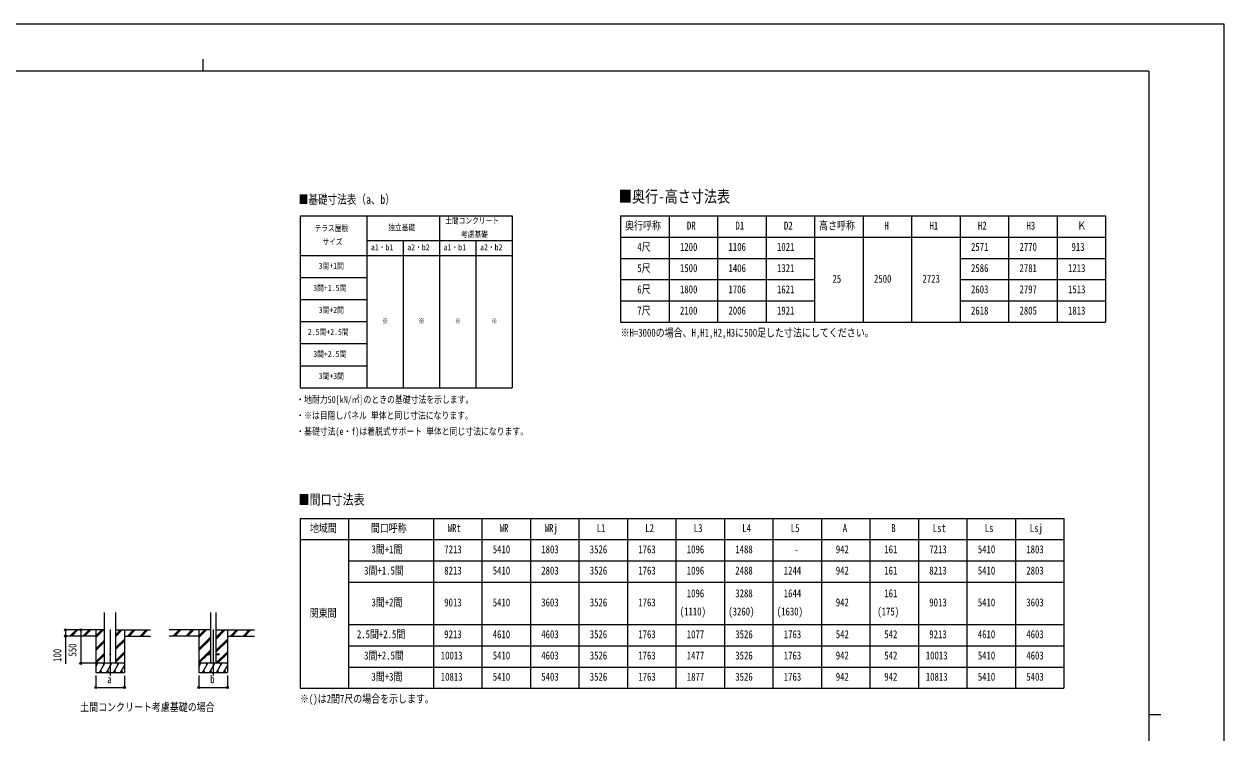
# Model space of a CAD drawing. Units: millimetres, scale not verified. Extents: x -16820 to 16820, y -11881 to 11886.
# Drawn here: x -2972 to 16820, y 199 to 11886 of the extents above; entities that cross this region are included whole.
import ezdxf
from ezdxf.enums import TextEntityAlignment as Align

# ---------------------------------------------------------------- set-up
doc = ezdxf.new("R2010")
doc.units = ezdxf.units.MM
doc.header["$LTSCALE"] = 40
doc.layers.add('0-1_TABLE1', color=7, linetype='Continuous', lineweight=18)
for name, color, linetype in [('0-2_USER1', 3, 'Continuous'), ('0-4_YKK_12', 2, 'Continuous'), ('0-6_YKK_A1', 4, 'Continuous'), ('0-7_YKK_D', 6, 'Continuous'), ('0-8_YKK_ZWAK', 7, 'Continuous')]:
    doc.layers.add(name, color=color, linetype=linetype)
doc.styles.add('ＭＳ ゴシック', font='')
doc.styles.get('ＭＳ ゴシック').set_extended_font_data('MS Gothic')

msp = doc.modelspace()

# ---------------------------------------------------------------- linework, layer by layer
at = {"layer": '0-1_TABLE1'}
for p, q in [((1580.08, 8722.27), (5080.08, 8722.27)), ((1580.08, 8722.27), (1580.08, 5891.27)), ((2680.08, 8722.27), (2680.08, 5891.27)), ((3880.08, 8722.27), (3880.08, 5891.27)), ((5080.08, 8722.27), (5080.08, 5891.27)), ((6867.74, 8722.27), (14867.74, 8722.27)), ((6867.74, 8722.27), (6867.74, 6972.27)), ((7667.74, 8722.27), (7667.74, 6972.27)), ((8467.74, 8722.27), (8467.74, 6972.27)), ((9267.74, 8722.27), (9267.74, 6972.27)), ((10067.74, 8722.27), (10067.74, 6972.27)), ((10867.74, 8722.27), (10867.74, 6972.27)), ((11667.74, 8722.27), (11667.74, 6972.27)), ((12467.74, 8722.27), (12467.74, 6972.27)), ((13267.74, 8722.27), (13267.74, 6972.27)), ((14067.74, 8722.27), (14067.74, 6972.27)), ((14867.74, 8722.27), (14867.74, 6972.27)), ((2680.08, 8319.27), (5080.08, 8319.27)), ((3280.08, 8319.27), (3280.08, 5891.27)), ((4480.08, 8319.27), (4480.08, 5891.27)), ((6867.74, 8372.27), (14867.74, 8372.27)), ((1580.08, 8069.27), (5080.08, 8069.27)), ((6867.74, 8022.27), (10067.74, 8022.27)), ((12467.74, 8022.27), (14867.74, 8022.27)), ((1580.08, 7706.27), (2680.08, 7706.27)), ((6867.74, 7672.27), (10067.74, 7672.27)), ((12467.74, 7672.27), (14867.74, 7672.27)), ((1580.08, 7343.27), (2680.08, 7343.27)), ((6867.74, 7322.27), (10067.74, 7322.27)), ((12467.74, 7322.27), (14867.74, 7322.27)), ((1580.08, 6980.27), (2680.08, 6980.27)), ((6867.74, 6972.27), (14867.74, 6972.27)), ((1580.08, 6617.27), (2680.08, 6617.27)), ((1580.08, 6254.27), (2680.08, 6254.27)), ((1580.08, 5891.27), (5080.08, 5891.27)), ((1580.08, 3736.51), (14180.08, 3736.51)), ((1580.08, 3736.51), (1580.08, 936.51)), ((2380.08, 3736.51), (2380.08, 936.51)), ((3780.08, 3736.51), (3780.08, 936.51)), ((4580.08, 3736.51), (4580.08, 936.51)), ((5380.08, 3736.51), (5380.08, 936.51)), ((6180.08, 3736.51), (6180.08, 936.51)), ((6980.08, 3736.51), (6980.08, 936.51)), ((7780.08, 3736.51), (7780.08, 936.51)), ((8580.08, 3736.51), (8580.08, 936.51)), ((9380.08, 3736.51), (9380.08, 936.51)), ((10180.08, 3736.51), (10180.08, 936.51)), ((10980.08, 3736.51), (10980.08, 936.51)), ((11780.08, 3736.51), (11780.08, 936.51)), ((12580.08, 3736.51), (12580.08, 936.51)), ((13380.08, 3736.51), (13380.08, 936.51)), ((14180.08, 3736.51), (14180.08, 936.51)), ((1580.08, 3386.51), (14180.08, 3386.51)), ((2380.08, 3036.51), (14180.08, 3036.51)), ((2380.08, 2686.51), (14180.08, 2686.51)), ((2380.08, 1986.51), (14180.08, 1986.51)), ((2380.08, 1636.51), (14180.08, 1636.51)), ((2380.08, 1286.51), (14180.08, 1286.51)), ((1580.08, 936.51), (14180.08, 936.51))]:
    msp.add_line(p, q, dxfattribs=at)
at = {"layer": '0-4_YKK_12'}
for p, q in [((-1551.47, 1906.94), (-1551.47, 1147.73)), ((146.99, 1906.94), (146.99, 1147.73))]:
    msp.add_line(p, q, dxfattribs=at)
at = {"layer": '0-6_YKK_A1'}
for p, q in [((-1645.22, 1347.73), (-1645.22, 2183.08)), ((-1457.72, 1347.73), (-1457.72, 2183.08)), ((101.79, 2183.08), (101.79, 1347.73)), ((192.19, 2183.08), (192.19, 1347.73)), ((-1645.22, 1897.73), (-2277.42, 1897.73)), ((-1786.47, 1797.73), (-2277.42, 1797.73)), ((-2210.73, 1799.13), (-2112.14, 1897.73)), ((-2197.99, 1797.73), (-2097.99, 1897.73)), ((-2183.85, 1797.73), (-2083.85, 1897.73)), ((-1998.6, 1799.13), (-1900, 1897.73)), ((-1985.86, 1797.73), (-1885.86, 1897.73)), ((-1971.72, 1797.73), (-1871.72, 1897.73)), ((-1786.47, 1897.73), (-1786.47, 1197.73)), ((-1786.47, 1770.85), (-1659.59, 1897.73)), ((-1786.47, 1784.99), (-1673.73, 1897.73)), ((-1786.47, 1799.13), (-1687.87, 1897.73)), ((-1457.72, 1791.23), (-1351.22, 1897.73)), ((-1457.72, 1805.37), (-1365.36, 1897.73)), ((-1457.72, 1819.51), (-1379.5, 1897.73)), ((-1457.72, 1897.73), (-885.85, 1897.73)), ((-1316.47, 1897.73), (-1316.47, 1197.73)), ((-1316.47, 1797.73), (-885.85, 1797.73)), ((-1267.37, 1797.73), (-1167.37, 1897.73)), ((-1253.23, 1797.73), (-1153.23, 1897.73)), ((-1239.09, 1797.73), (-1139.09, 1897.73)), ((-1055.24, 1797.73), (-955.24, 1897.73)), ((-1041.1, 1797.73), (-941.1, 1897.73)), ((-1026.96, 1797.73), (-926.96, 1897.73)), ((101.79, 1897.73), (-578.96, 1897.73)), ((-88.01, 1797.73), (-578.96, 1797.73)), ((-512.27, 1799.13), (-413.68, 1897.73)), ((-499.54, 1797.73), (-399.53, 1897.73)), ((-485.39, 1797.73), (-385.39, 1897.73)), ((-300.14, 1799.13), (-201.54, 1897.73)), ((-287.4, 1797.73), (-187.4, 1897.73)), ((-273.26, 1797.73), (-173.26, 1897.73)), ((-88.01, 1897.73), (-88.01, 1197.73)), ((-88.01, 1770.85), (38.87, 1897.73)), ((-88.01, 1784.99), (24.73, 1897.73)), ((-88.01, 1799.13), (10.59, 1897.73)), ((192.19, 1742.68), (347.24, 1897.73)), ((192.19, 1756.82), (333.1, 1897.73)), ((192.19, 1770.96), (318.95, 1897.73)), ((192.19, 1897.73), (830.2, 1897.73)), ((381.99, 1897.73), (381.99, 1197.73)), ((381.99, 1797.73), (830.2, 1797.73)), ((431.09, 1797.73), (531.09, 1897.73)), ((445.23, 1797.73), (545.23, 1897.73)), ((459.37, 1797.73), (559.37, 1897.73)), ((643.22, 1797.73), (743.22, 1897.73)), ((657.36, 1797.73), (757.36, 1897.73)), ((671.5, 1797.73), (771.5, 1897.73)), ((-1786.47, 1587), (-1645.22, 1728.25)), ((-1786.47, 1572.86), (-1645.22, 1714.11)), ((-1786.47, 1558.72), (-1645.22, 1699.96)), ((-1457.72, 1607.38), (-1316.47, 1748.63)), ((-1457.72, 1593.24), (-1316.47, 1734.49)), ((-1457.72, 1579.1), (-1316.47, 1720.35)), ((-88.01, 1587), (101.79, 1776.8)), ((-88.01, 1572.86), (101.79, 1762.66)), ((-88.01, 1558.72), (101.79, 1748.51)), ((192.19, 1558.83), (381.99, 1748.63)), ((192.19, 1544.69), (381.99, 1734.49)), ((192.19, 1530.55), (381.99, 1720.35)), ((-1786.47, 1374.87), (-1645.22, 1516.12)), ((-1786.47, 1360.73), (-1645.22, 1501.98)), ((-1785.33, 1347.73), (-1645.22, 1487.83)), ((-1457.72, 1395.25), (-1316.47, 1536.5)), ((-1457.72, 1381.11), (-1316.47, 1522.36)), ((-1457.72, 1366.97), (-1316.47, 1508.22)), ((-88.01, 1374.87), (101.79, 1564.67)), ((-88.01, 1360.73), (46.99, 1495.73)), ((-86.87, 1347.73), (58.63, 1493.23)), ((46.99, 1502.23), (46.99, 1493.23)), ((46.99, 1502.23), (101.79, 1502.23)), ((46.99, 1493.23), (101.79, 1493.23)), ((53.49, 1502.23), (101.79, 1550.53)), ((67.63, 1502.23), (101.79, 1536.38)), ((192.19, 1502.23), (246.99, 1502.23)), ((192.19, 1493.23), (246.99, 1493.23)), ((193.21, 1347.73), (381.99, 1536.5)), ((207.36, 1347.73), (381.99, 1522.36)), ((221.5, 1347.73), (381.99, 1508.22)), ((246.99, 1502.23), (246.99, 1493.23)), ((-1316.47, 1347.73), (-1786.47, 1347.73)), ((-1786.47, 1291.56), (-1754.04, 1347.73)), ((-1786.47, 1197.73), (-1316.47, 1197.73)), ((-1769.04, 1321.74), (-1784.04, 1347.73)), ((-1725.17, 1197.73), (-1638.57, 1347.73)), ((-1710.17, 1223.71), (-1695.17, 1197.73)), ((-1653.57, 1321.75), (-1668.57, 1347.73)), ((-1609.7, 1197.73), (-1523.1, 1347.73)), ((-1594.7, 1223.71), (-1579.71, 1197.73)), ((-1538.1, 1321.74), (-1553.1, 1347.73)), ((-1494.23, 1197.73), (-1407.63, 1347.73)), ((-1479.23, 1223.71), (-1464.23, 1197.73)), ((-1422.63, 1321.75), (-1437.63, 1347.73)), ((-1378.76, 1197.73), (-1316.47, 1305.62)), ((-1363.76, 1223.71), (-1348.76, 1197.73)), ((-1316.47, 1337.87), (-1322.16, 1347.73)), ((381.99, 1347.73), (-88.01, 1347.73)), ((-88.01, 1291.56), (-55.58, 1347.73)), ((-88.01, 1197.73), (381.99, 1197.73)), ((-70.58, 1321.74), (-85.58, 1347.73)), ((-26.71, 1197.73), (59.89, 1347.73)), ((-11.71, 1223.71), (3.28, 1197.73)), ((44.89, 1321.75), (29.89, 1347.73)), ((88.76, 1197.73), (175.36, 1347.73)), ((103.76, 1223.71), (118.75, 1197.73)), ((160.36, 1321.74), (145.36, 1347.73)), ((204.23, 1197.73), (290.83, 1347.73)), ((219.23, 1223.71), (234.23, 1197.73)), ((275.83, 1321.75), (260.83, 1347.73)), ((319.7, 1197.73), (381.99, 1305.62)), ((334.7, 1223.71), (349.69, 1197.73)), ((381.99, 1337.87), (376.3, 1347.73))]:
    msp.add_line(p, q, dxfattribs=at)
msp.add_circle((-1551.47, 1497.73), 5, dxfattribs=at)
at = {"layer": '0-7_YKK_D'}
for p, q in [((-2278.97, 1897.73), (-2287.47, 1897.73)), ((-2278.42, 1797.73), (-2287.47, 1797.73)), ((-2036.47, 1897.73), (-2036.47, 1347.73)), ((-1787.47, 1347.73), (-2037.47, 1347.73)), ((-1786.47, 1147.73), (-1786.47, 946.73)), ((-1316.47, 1143.66), (-1316.47, 946.73)), ((-88.01, 1147.73), (-88.01, 946.73)), ((381.99, 1147.73), (381.99, 946.73)), ((-1786.47, 947.73), (-1316.47, 947.73)), ((-88.01, 947.73), (381.99, 947.73))]:
    msp.add_line(p, q, dxfattribs=at)
msp.add_lwpolyline([(-2286.47, 1897.73), (-2286.47, 1797.73), (-2286.47, 1339.33)], dxfattribs=at)
for centre in [(-2286.47, 1897.73), (-2286.47, 1797.73), (-2036.47, 1897.73), (-2036.47, 1347.73), (-1786.47, 947.73), (-1316.47, 947.73), (-88.01, 947.73), (381.99, 947.73)]:
    msp.add_circle(centre, 17, dxfattribs=at)
at = {"layer": '0-8_YKK_ZWAK'}
for p, q in [((-19.92, 11306.2), (-19.92, 11106.2)), ((15580.08, 11106.2), (-15619.92, 11106.2)), ((15580.08, 11106.2), (15580.08, -10093.8)), ((15580.08, 506.2), (15780.08, 506.2))]:
    msp.add_line(p, q, dxfattribs=at)
msp.add_lwpolyline([(-16820, -11873.8), (16820, -11873.8), (16820, 11886.2), (-16820, 11886.2)], close=True, dxfattribs=at)

# ---------------------------------------------------------------- texts
at = {"layer": '0-1_TABLE1', "style": 'ＭＳ ゴシック', "width": 0.8}
for s, height, p in [('テラス屋根', 98.97, (1820.48, 8440.77)), ('独立基礎', 98.97, (3035.28, 8453.27)), ('土間コンクリート', 98.97, (3976.08, 8565.77)), ('奥行呼称', 132, (6941.34, 8457.27)), ('DR', 132, (7962.14, 8457.27)), ('D1', 132, (8762.14, 8457.27)), ('D2', 132, (9562.14, 8457.27)), ('高さ呼称', 132, (10141.34, 8457.27)), ('H', 132, (11219.74, 8457.27)), ('H1', 132, (11962.14, 8457.27)), ('H2', 132, (12762.14, 8457.27)), ('H3', 132, (13562.14, 8457.27)), ('Ｋ', 132, (14400.54, 8457.27)), ('サイズ', 98.97, (1950.08, 8215.77)), ('考慮基礎', 98.97, (4235.28, 8340.77)), ('a1・b1', 98.97, (2749.68, 8126.77)), ('a2・b2', 98.97, (3349.68, 8126.77)), ('a1・b1', 98.97, (3949.68, 8126.77)), ('a2・b2', 98.97, (4549.68, 8126.77)), ('4尺', 132, (7142.94, 8107.27)), ('1200', 132, (7846.94, 8107.27)), ('1106', 132, (8646.94, 8107.27)), ('1021', 132, (9446.94, 8107.27)), ('2571', 132, (12646.94, 8107.27)), ('2770', 132, (13446.94, 8107.27)), ('913', 132, (14304.54, 8107.27)), ('3間+1間', 98.97, (1888.88, 7820.27)), ('5尺', 132, (7142.94, 7757.27)), ('1500', 132, (7846.94, 7757.27)), ('1406', 132, (8646.94, 7757.27)), ('1321', 132, (9446.94, 7757.27)), ('2586', 132, (12646.94, 7757.27)), ('2781', 132, (13446.94, 7757.27)), ('1213', 132, (14246.94, 7757.27)), ('25', 132, (10362.14, 7582.27)), ('2500', 132, (11046.94, 7582.27)), ('2723', 132, (11846.94, 7582.27)), ('3間+1.5間', 98.97, (1798.88, 7457.27)), ('6尺', 132, (7142.94, 7407.27)), ('1800', 132, (7846.94, 7407.27)), ('1706', 132, (8646.94, 7407.27)), ('1621', 132, (9446.94, 7407.27)), ('2603', 132, (12646.94, 7407.27)), ('2797', 132, (13446.94, 7407.27)), ('1513', 132, (14246.94, 7407.27)), ('3間+2間', 98.97, (1888.88, 7094.27)), ('7尺', 132, (7142.94, 7057.27)), ('2100', 132, (7846.94, 7057.27)), ('2006', 132, (8646.94, 7057.27)), ('1921', 132, (9446.94, 7057.27)), ('2618', 132, (12646.94, 7057.27)), ('2805', 132, (13446.94, 7057.27)), ('1813', 132, (14246.94, 7057.27)), ('※', 87.98, (2935.28, 6920.27)), ('※', 87.98, (3535.28, 6920.27)), ('※', 87.98, (4135.28, 6920.27)), ('※', 87.98, (4735.28, 6920.27)), ('2.5間+2.5間', 98.97, (1708.88, 6731.27)), ('3間+2.5間', 98.97, (1798.88, 6368.27)), ('3間+3間', 98.97, (1888.88, 6005.27)), ('地域間', 132, (1744.88, 3471.51)), ('間口呼称', 132, (2748.88, 3471.51)), ('WRt', 132, (4016.88, 3471.51)), ('WR', 132, (4874.48, 3471.51)), ('WRj', 132, (5616.88, 3471.51)), ('L1', 132, (6474.48, 3471.51)), ('L2', 132, (7274.48, 3471.51)), ('L3', 132, (8074.48, 3471.51)), ('L4', 132, (8874.48, 3471.51)), ('L5', 132, (9674.48, 3471.51)), ('A', 132, (10532.08, 3471.51)), ('B', 132, (11332.08, 3471.51)), ('Lst', 132, (12016.88, 3471.51)), ('Ls', 132, (12874.48, 3471.51)), ('Lsj', 132, (13616.88, 3471.51)), ('3間+1間', 132, (2758.48, 3121.51)), ('7213', 132, (3959.28, 3121.51)), ('5410', 132, (4759.28, 3121.51)), ('1803', 132, (5559.28, 3121.51)), ('3526', 132, (6359.28, 3121.51)), ('1763', 132, (7159.28, 3121.51)), ('1096', 132, (7959.28, 3121.51)), ('1488', 132, (8759.28, 3121.51)), ('-', 132, (9732.08, 3121.51)), ('942', 132, (10416.88, 3121.51)), ('161', 132, (11216.88, 3121.51)), ('7213', 132, (11959.28, 3121.51)), ('5410', 132, (12759.28, 3121.51)), ('1803', 132, (13559.28, 3121.51)), ('3間+1.5間', 132, (2638.48, 2771.51)), ('8213', 132, (3959.28, 2771.51)), ('5410', 132, (4759.28, 2771.51)), ('2803', 132, (5559.28, 2771.51)), ('3526', 132, (6359.28, 2771.51)), ('1763', 132, (7159.28, 2771.51)), ('1096', 132, (7959.28, 2771.51)), ('2488', 132, (8759.28, 2771.51)), ('1244', 132, (9559.28, 2771.51)), ('942', 132, (10416.88, 2771.51)), ('161', 132, (11216.88, 2771.51)), ('8213', 132, (11959.28, 2771.51)), ('5410', 132, (12759.28, 2771.51)), ('2803', 132, (13559.28, 2771.51)), ('3間+2間', 132, (2758.48, 2246.51)), ('9013', 132, (3959.28, 2246.51)), ('5410', 132, (4759.28, 2246.51)), ('3603', 132, (5559.28, 2246.51)), ('3526', 132, (6359.28, 2246.51)), ('1763', 132, (7159.28, 2246.51)), ('1096', 132, (7959.28, 2396.51)), ('3288', 132, (8759.28, 2396.51)), ('1644', 132, (9559.28, 2396.51)), ('942', 132, (10416.88, 2246.51)), ('161', 132, (11216.88, 2396.51)), ('9013', 132, (11959.28, 2246.51)), ('5410', 132, (12759.28, 2246.51)), ('3603', 132, (13559.28, 2246.51)), ('関東間', 132, (1740.08, 2071.51)), ('(1110)', 132, (7844.08, 2096.51)), ('(3260)', 132, (8644.08, 2096.51)), ('(1630)', 132, (9444.08, 2096.51)), ('(175)', 132, (11101.68, 2096.51)), ('2.5間+2.5間', 132, (2518.48, 1721.51)), ('9213', 132, (3959.28, 1721.51)), ('4610', 132, (4759.28, 1721.51)), ('4603', 132, (5559.28, 1721.51)), ('3526', 132, (6359.28, 1721.51)), ('1763', 132, (7159.28, 1721.51)), ('1077', 132, (7959.28, 1721.51)), ('3526', 132, (8759.28, 1721.51)), ('1763', 132, (9559.28, 1721.51)), ('542', 132, (10416.88, 1721.51)), ('542', 132, (11216.88, 1721.51)), ('9213', 132, (11959.28, 1721.51)), ('4610', 132, (12759.28, 1721.51)), ('4603', 132, (13559.28, 1721.51)), ('3間+2.5間', 132, (2638.48, 1371.51)), ('10013', 132, (3901.68, 1371.51)), ('5410', 132, (4759.28, 1371.51)), ('4603', 132, (5559.28, 1371.51)), ('3526', 132, (6359.28, 1371.51)), ('1763', 132, (7159.28, 1371.51)), ('1477', 132, (7959.28, 1371.51)), ('3526', 132, (8759.28, 1371.51)), ('1763', 132, (9559.28, 1371.51)), ('942', 132, (10416.88, 1371.51)), ('542', 132, (11216.88, 1371.51)), ('10013', 132, (11901.68, 1371.51)), ('5410', 132, (12759.28, 1371.51)), ('4603', 132, (13559.28, 1371.51)), ('3間+3間', 132, (2758.48, 1021.51)), ('10813', 132, (3901.68, 1021.51)), ('5410', 132, (4759.28, 1021.51)), ('5403', 132, (5559.28, 1021.51)), ('3526', 132, (6359.28, 1021.51)), ('1763', 132, (7159.28, 1021.51)), ('1877', 132, (7959.28, 1021.51)), ('3526', 132, (8759.28, 1021.51)), ('1763', 132, (9559.28, 1021.51)), ('942', 132, (10416.88, 1021.51)), ('942', 132, (11216.88, 1021.51)), ('10813', 132, (11901.68, 1021.51)), ('5410', 132, (12759.28, 1021.51)), ('5403', 132, (13559.28, 1021.51))]:
    msp.add_text(s, height=height, dxfattribs=at).set_placement(p, align=Align.BOTTOM_LEFT)
at = {"layer": '0-2_USER1', "style": 'ＭＳ ゴシック', "width": 0.8}
for s, height, p in [('■奥行-高さ寸法表', 197.9, (6838.86, 8885.27)), ('■基礎寸法表（a、b）', 145.4, (1558.92, 8877.94)), ('※H=3000の場合、H,H1,H2,H3に500足した寸法にしてください。', 132, (6867.74, 6692.27)), ('・地耐力50[kN/㎡]のときの基礎寸法を示します。', 115.5, (1519.13, 5603.29)), ('・※は目隠しパネル 単体と同じ寸法になります。', 115.5, (1519.13, 5340.79)), ('・基礎寸法(e・f)は着脱式サポート 単体と同じ寸法になります。', 115.5, (1519.13, 5078.29)), ('■間口寸法表', 166.2, (1556.82, 3913.84)), ('※()は2間7尺の場合を示します。', 132, (1580, 657.51)), ('土間コンクリート考慮基礎の場合', 132, (-2046, 519.64))]:
    msp.add_text(s, height=height, dxfattribs=at).set_placement(p, align=Align.BOTTOM_LEFT)
at = {"layer": '0-7_YKK_D', "style": 'ＭＳ ゴシック', "width": 0.8}
for s, p in [('550', (-2068.47, 1459.53)), ('100', (-2318.47, 1371.33))]:
    msp.add_text(s, height=132, rotation=90, dxfattribs=at).set_placement(p, align=Align.BOTTOM_LEFT)
for s, p in [('a', (-1599.47, 979.73)), ('b', (98.99, 979.73))]:
    msp.add_text(s, height=132, dxfattribs=at).set_placement(p, align=Align.BOTTOM_LEFT)

doc.saveas('drawing.dxf')
